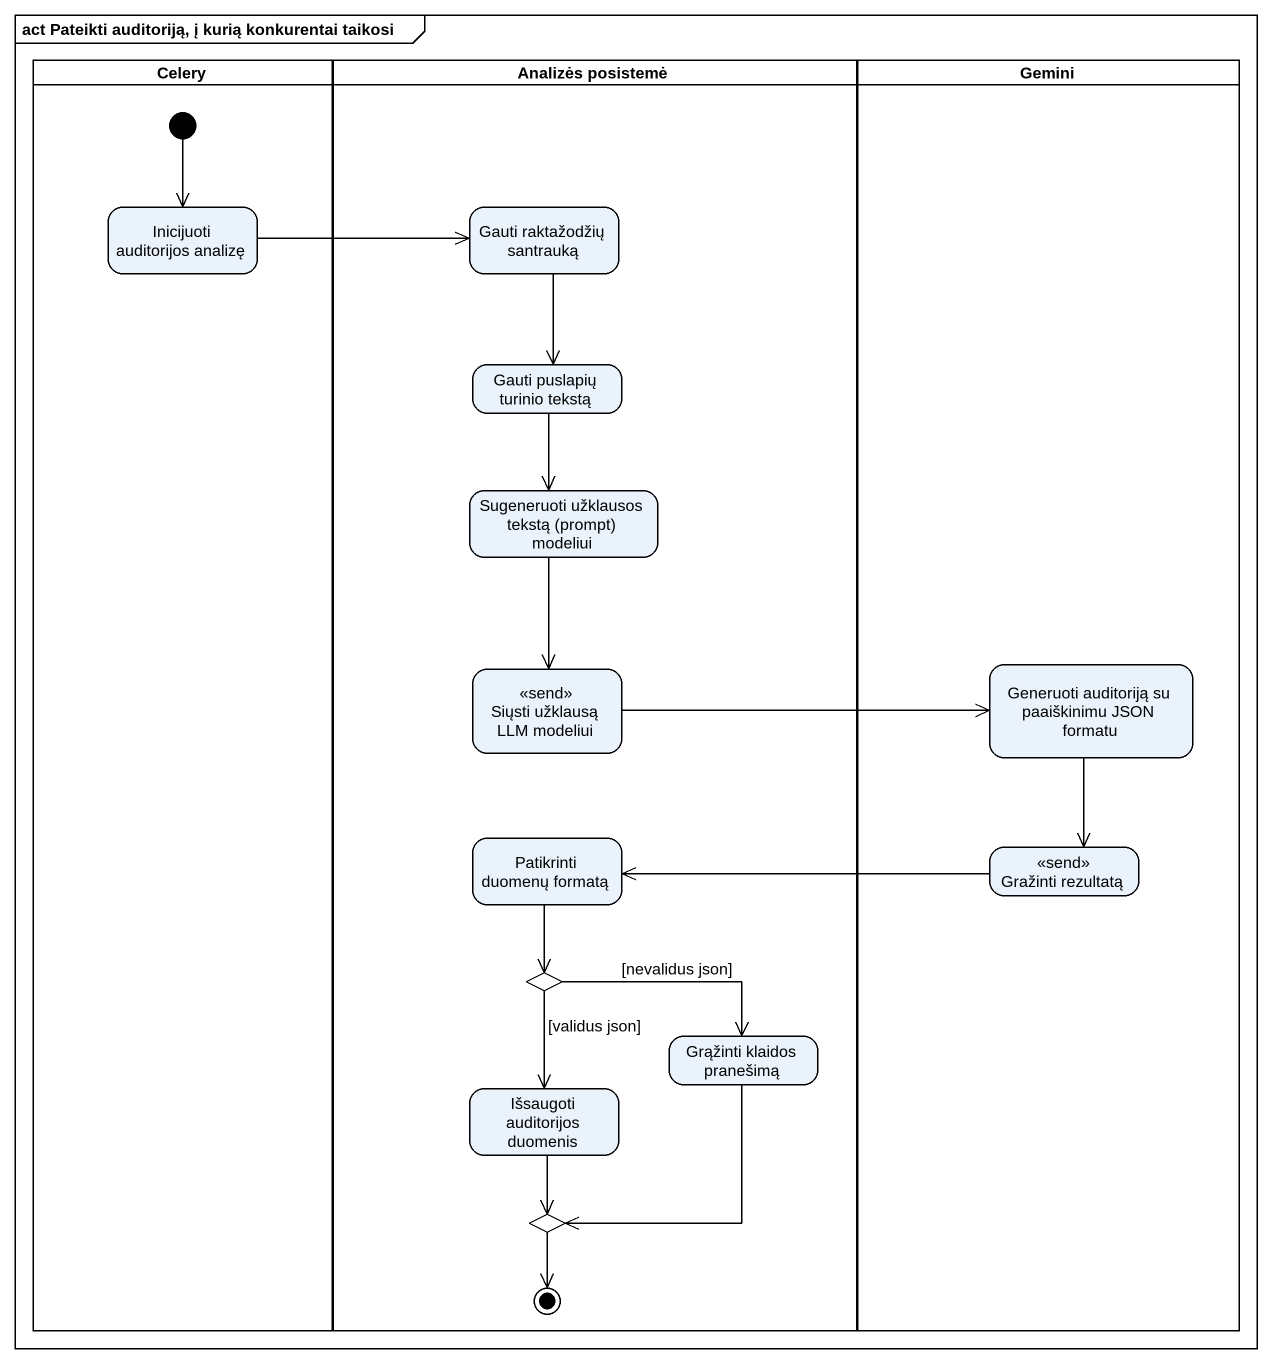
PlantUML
@startuml
mainframe act Pateikti auditoriją, į kurią konkurentai taikosi
hide empty description
state Celery <<partition>> {
  state "Inicijuoti auditorijos analizę" as Inicijuoti_auditorijos
  [*] --> Inicijuoti_auditorijos
}
state "Analizės posistemė" as Analizės_posistemė <<partition>> {
  state "Gauti raktažodžių santrauką" as Gauti_raktažodžių_santrauką
  state "Gauti puslapių turinio tekstą" as Gauti_puslapių_turinio
  state "Sugeneruoti užklausos tekstą (prompt) modeliui" as Sugeneruoti_užklausos
  state "Siųsti užklausą LLM modeliui" as Siųsti_užklausą_LLM_modeliui <<send>>
  state "Patikrinti duomenų formatą" as Patikrinti_duomenų_formatą
  state choice1 <<choice>>
  state "Grąžinti klaidos pranešimą" as Grąžinti_klaidos_pranešimą
  state "Išsaugoti auditorijos duomenis" as Išsaugoti_auditorijos
  state choice2 <<choice>>
  choice2 --> [*]
}
state Gemini <<partition>> {
  state "Generuoti auditoriją su paaiškinimu JSON formatu" as Generuoti_auditoriją_su
  state "Gražinti rezultatą" as Gražinti_rezultatą <<send>>
}
Inicijuoti_auditorijos -right-> Gauti_raktažodžių_santrauką
Gauti_raktažodžių_santrauką --> Gauti_puslapių_turinio
Gauti_puslapių_turinio --> Sugeneruoti_užklausos
Sugeneruoti_užklausos --> Siųsti_užklausą_LLM_modeliui
Generuoti_auditoriją_su --> Gražinti_rezultatą
Siųsti_užklausą_LLM_modeliui -right-> Generuoti_auditoriją_su
Patikrinti_duomenų_formatą --> choice1
Gražinti_rezultatą -left-> Patikrinti_duomenų_formatą
choice1 -right-> Grąžinti_klaidos_pranešimą : [nevalidus json]
choice1 --> Išsaugoti_auditorijos : [validus json]
Grąžinti_klaidos_pranešimą --> choice2
Išsaugoti_auditorijos --> choice2
@enduml
